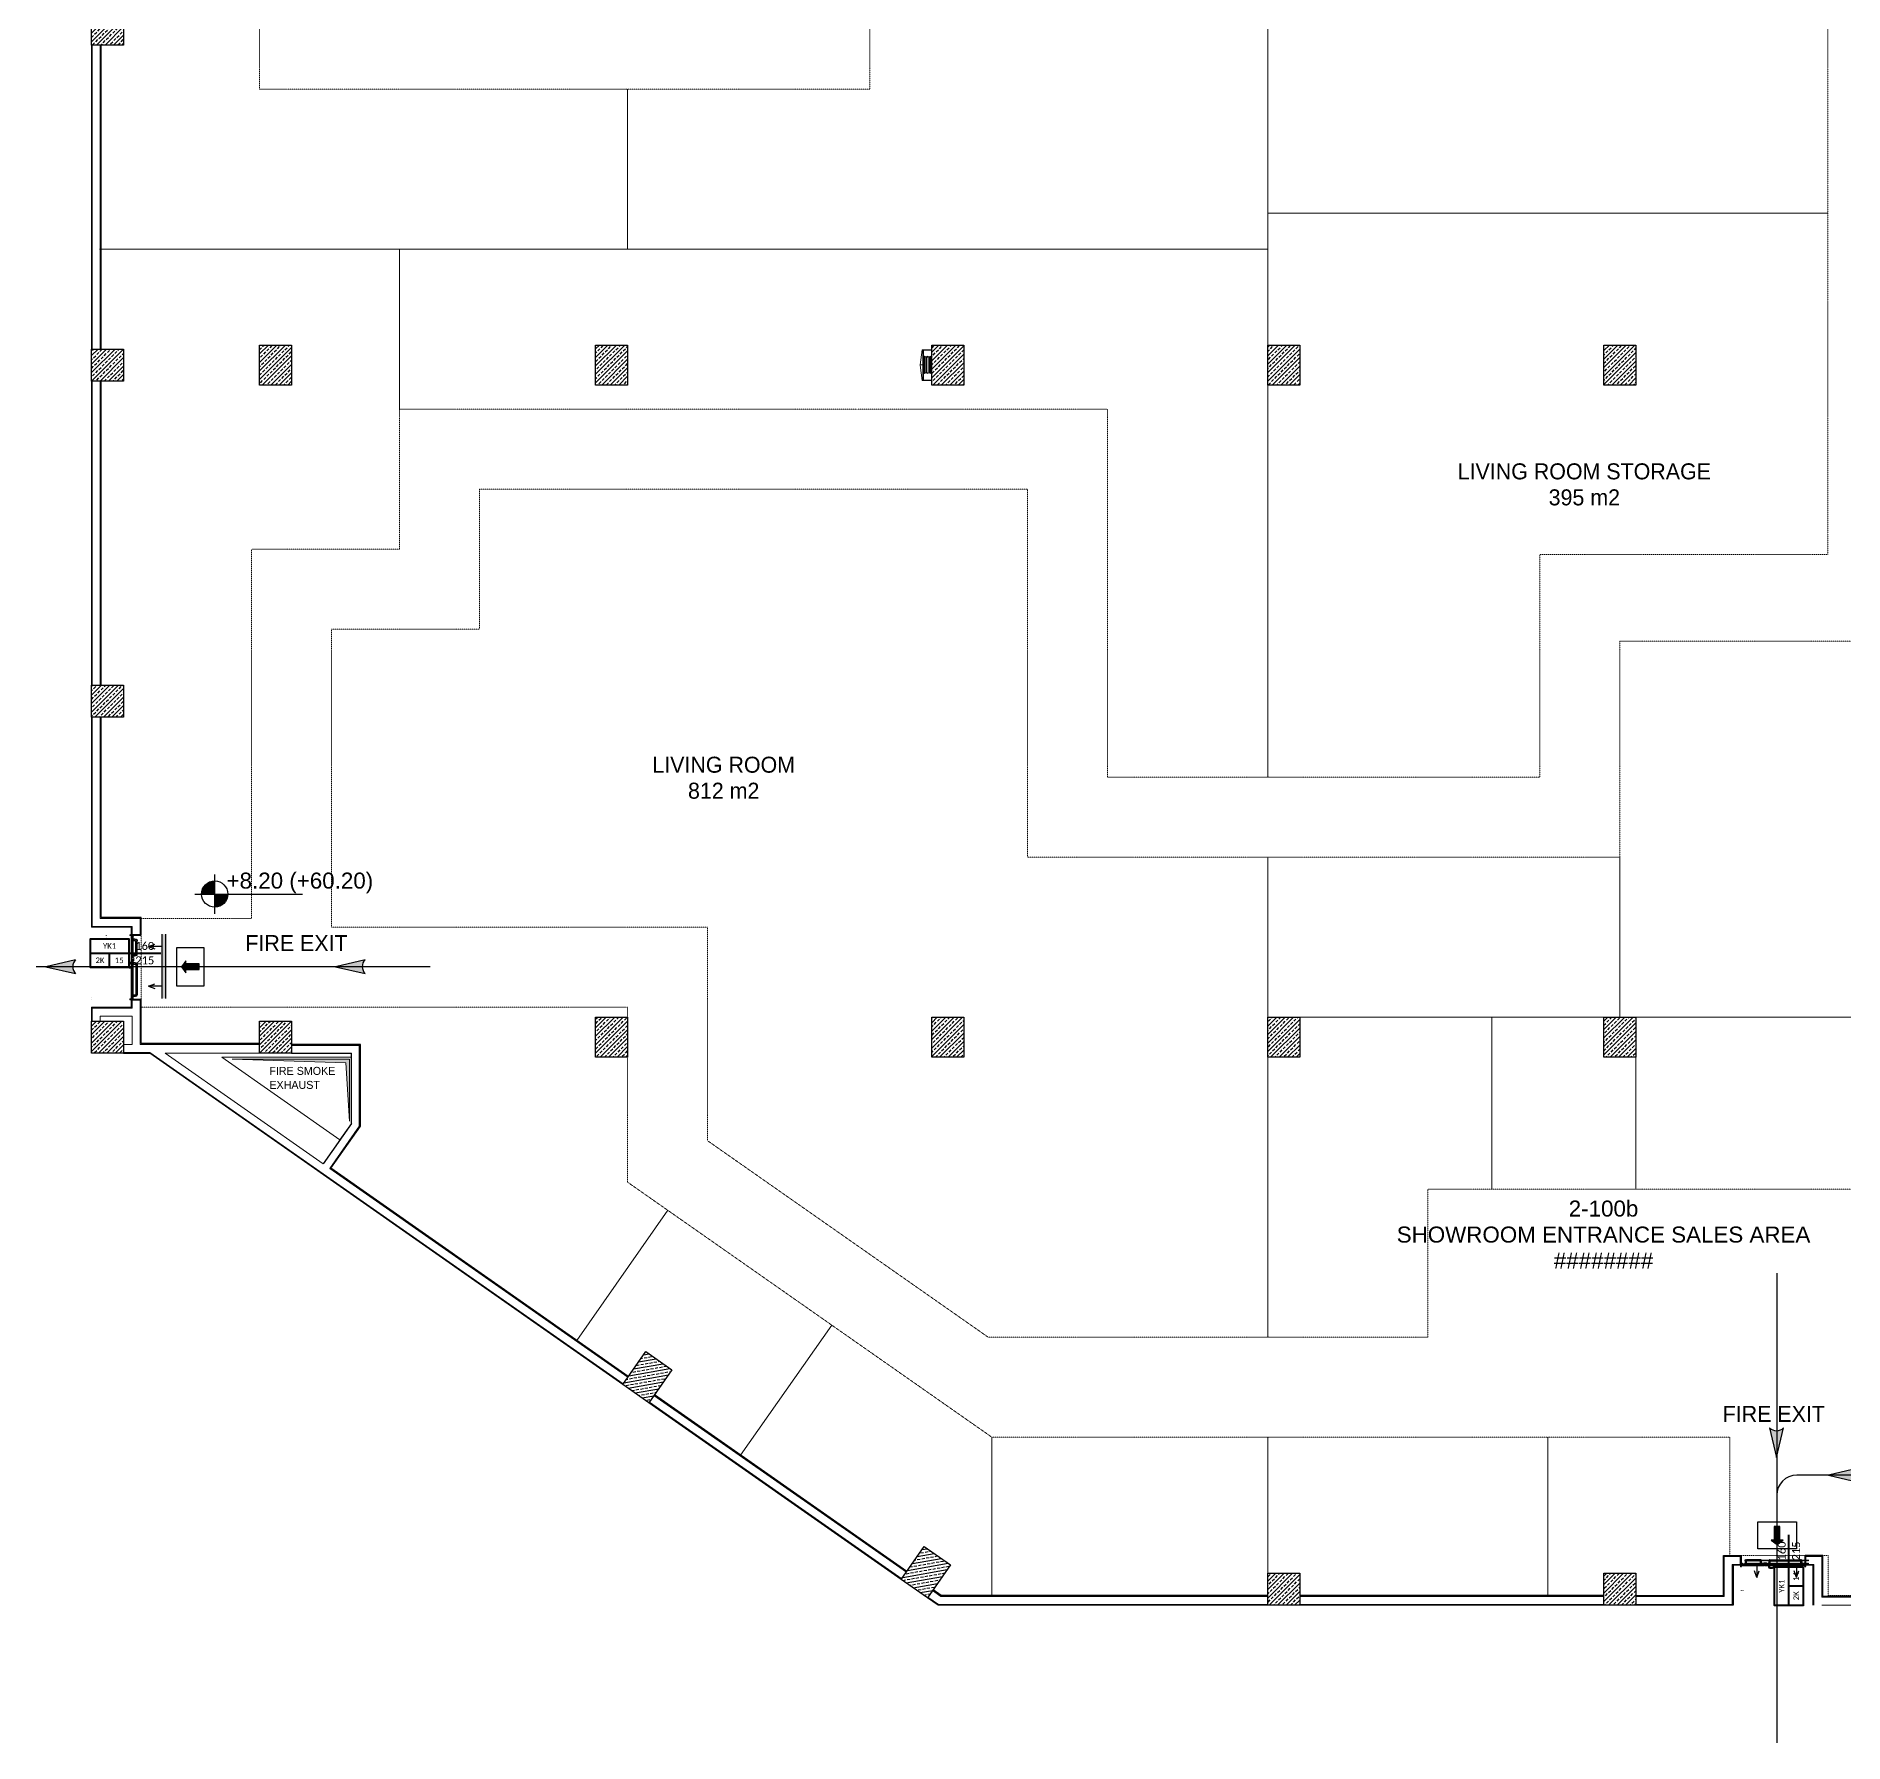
# Model space of a CAD drawing. Header units: centimetres. Extents: x -678439 to 55805, y -426864 to 17948.
# Drawn here: x 41231 to 45750, y 9610 to 13876 of the extents above; entities that cross this region are included whole.
import ezdxf
from ezdxf.enums import TextEntityAlignment as Align

# ---------------------------------------------------------------- set-up
doc = ezdxf.new("R2010")
doc.units = ezdxf.units.CM
doc.header["$LTSCALE"] = 0.01
doc.header["$MEASUREMENT"] = 0
for name, pattern in [('DASHED2', [9.525, 6.35, -3.175]), ('DOT', [6.35, 0, -6.35]), ('HIDDEN', [9.525, 6.35, -3.175])]:
    doc.linetypes.add(name, pattern=pattern)
doc.layers.get('0').update_dxf_attribs({"lineweight": 0})
doc.layers.add('2', color=8, linetype='Continuous', lineweight=0, plot=False)
for name, color, linetype in [('6', 242, 'Continuous'), ('AG-DOOR', 2, 'Continuous'), ('AG-DOOR-OPENING', 9, 'HIDDEN'), ('AG-HATCH', 9, 'Continuous'), ('AG-PLASTER', 73, 'Continuous'), ('AR-REV06', 252, 'Continuous'), ('V-0_Hatch_Concrete', 252, 'Continuous'), ('V-2_Column', 160, 'Continuous'), ('V_KOT', 2, 'Continuous')]:
    doc.layers.add(name, color=color, linetype=linetype)
for name, color, linetype, lineweight in [('Ag-040', 2, 'Continuous', 20), ('AG-DOOR-NOTATION-FIRE', 1, 'Continuous', 40), ('AG-Door_Aluminum', 60, 'Continuous', 13), ('AG-FIRE-HOSE', 1, 'Continuous', 0), ('AG-Insulation_Heat_Rockwool', 95, 'BATTING', 13), ('AG-Wall', 4, 'Continuous', 20), ('AI-040 @ 250', 2, 'Continuous', 20), ('shaft', 3, 'Continuous', 20), ('SP2-Flooring', 4, 'DASHED2', 9), ('sıva', 160, 'Continuous', 9)]:
    doc.layers.add(name, color=color, linetype=linetype, lineweight=lineweight)
doc.styles.add('$0$IIS IKEA SANS', font='')
doc.styles.add('ALANLAR_B8$0$ALANLAR_B8$0$VIVA_100', font='arial.ttf', dxfattribs={"height": 25})
doc.styles.add('Arial', font='arial.ttf')
doc.styles.add('CALIBRI LIGHT', font='calibril.ttf')
doc.styles.add('IIS IKEA SANS', font='')
doc.styles.get('$0$IIS IKEA SANS').set_extended_font_data('IKEA Sans')
doc.styles.get('IIS IKEA SANS').set_extended_font_data('IKEA Sans')
doc.linetypes.add('BATTING', pattern='A,0.0001,-0.1,[134,ltypeshp.shx,S=0.1,R=0,X=-0.1,Y=0],-0.2,[134,ltypeshp.shx,S=0.1,R=180,X=0.1,Y=0],-0.1', length=0.4001)
pattern_1 = [(45, (-19036.79, -4512.143), (-10.606602, 10.606602), []), (45, (-19026.183, -4512.143), (-10.606602, 10.606602), [7.5, -3.75])]

# ---------------------------------------------------------------- blocks, each defined once
blk = doc.blocks.new('150714_ARSA$0$Kolon 80x80')
at = {"layer": 'V-0_Hatch_Concrete'}
h = blk.add_hatch(dxfattribs=at)
h.set_pattern_fill('ANSI33', color=256, scale=0.6)
h.set_pattern_definition([(45, (-173.56495, -48.76922), (-0.10606602, 0.10606602), []), (45, (-173.45888, -48.76922), (-0.10606602, 0.10606602), [0.075, -0.0375])])
h.paths.add_polyline_path([(0, 0.8), (0.8, 0.8), (0.8, 0), (0, 0)])
at = {"layer": 'V-2_Column'}
blk.add_lwpolyline([(0, 0.8), (0.8, 0.8), (0.8, 0), (0, 0), (0, 0.8)], dxfattribs=at)
blk = doc.blocks.new('YD')
at = {"layer": 'AG-FIRE-HOSE'}
for p, q in [((-16.5, 21.4), (-16.5, 56.4)), ((-13, 56.9), (-13, 20.9)), ((-9, 20.9), (-9, 56.9)), ((-5.1, 56.9), (-5.1, 20.9)), ((-22, 38.9), (-20.4, 38.9))]:
    blk.add_line(p, q, dxfattribs=at)
for points in [[(-22, 77), (-23.6, 77), (-28.8, 39.4, 0.037389), (-22, 38.9, -23668932620.97506)], [(-22, 0), (-23.6, 0), (-28.8, 38.4, -0.037389), (-22, 38.9, 23668932620.97506)]]:
    blk.add_lwpolyline(points, format="xyb", dxfattribs=at)
for points in [[(-22, 0), (0, 0), (0, 77), (-22, 77), (-22, 0)], [(-18.1, 60.5), (-16.5, 56.4), (-14.9, 60.5), (-13, 56.9), (-11, 60.5), (-9, 56.9), (-7.1, 60.5), (-5.1, 56.9), (-3.1, 60.5)], [(-18.1, 17.3), (-16.5, 21.4), (-14.9, 17.3), (-13, 20.9), (-11, 17.3), (-9, 20.9), (-7.1, 17.3), (-5.1, 20.9), (-3.1, 17.3)]]:
    blk.add_lwpolyline(points, dxfattribs=at)
for points in [[(-20.4, 0.8), (-0.8, 0.8), (-0.8, 76.2), (-20.4, 76.2)], [(-18.5, 17.3), (-18.1, 17.3), (-18.1, 60.5), (-18.5, 60.5)], [(-3.1, 60.5), (-2.8, 60.5), (-2.8, 17.3), (-3.1, 17.3)]]:
    blk.add_lwpolyline(points, close=True, dxfattribs=at)
blk = doc.blocks.new('150714_ARSA$0$KOLON 80X120')
at = {"layer": 'V-0_Hatch_Concrete'}
h = blk.add_hatch(dxfattribs=at)
h.set_pattern_fill('ANSI33', color=256, scale=60)
h.set_pattern_definition(pattern_1)
h.paths.add_polyline_path([(0, 100), (80, 100), (80, 0), (0, 0)])
at = {"layer": 'V-2_Column'}
blk.add_lwpolyline([(0, 100), (80, 100), (80, 0), (0, 0), (0, 100)], dxfattribs=at)
blk = doc.blocks.new('IIS_RoomInfo_2D')
at = {"style": 'IIS IKEA SANS'}
for tag, p, height in [('IIS_ROOMINFO_1:ROOMNAME', (-5.19, 1.61), 2), ('IIS_ROOMINFO_1:ROOMNO', (-5.19, -1.39), 2), ('IIS_ROOMINFO_1:ROOMM2', (-5.19, -3.64), 1.25)]:
    blk.add_attdef(tag, p, '', height=height, dxfattribs=at)
blk = doc.blocks.new('Slab_9_1', base_point=(-85903, -46600))
at = {"layer": 'SP2-Flooring', "color": 209}
for points in [[(-89403, -33400), (-89403, -35100), (-74150, -35100), (-74150, -31787)], [(-50203, -27700), (-50203, -46735), (-57403, -46735), (-57403, -52300), (-68203, -52300), (-68203, -43100), (-72203, -43100), (-74462, -43100), (-81962, -43100), (-85903, -43100), (-85903, -46600), (-89600, -46600), (-89600, -55831), (-92360, -55831), (-92360, -58051), (-80203, -58051), (-80203, -62423), (-71096, -68800), (-57187, -68800), (-52650, -68800), (-52650, -71760), (-50190, -71760), (-50190, -72760), (-47400, -72760)], [(-48900, -62600), (-60203, -62600), (-60203, -66300), (-71188, -66300), (-78203, -61388), (-78203, -56051), (-87600, -56051), (-87600, -48600), (-83903, -48600), (-83903, -45100), (-73003, -45100), (-70203, -45100), (-70203, -54300), (-55403, -54300), (-55403, -48899), (-48181, -48899)]]:
    blk.add_lwpolyline(points, dxfattribs=at)
blk = doc.blocks.new('A$C0EC4316B')
at = {"layer": '2'}
for p, q in [((-58800, -41000), (-58800, -27200)), ((-74800, -34600), (-74800, -38600)), ((-58800, -37700), (-44803, -37700)), ((-58800, -38600), (-88000, -38600)), ((-80503, -42600), (-80503, -38600)), ((-58800, -51800), (-58800, -42000)), ((-58800, -57800), (-58800, -53800)), ((-50003, -53800), (-50003, -57800)), ((-58000, -57800), (-50400, -57800)), ((-53200, -57800), (-53200, -62100)), ((-49600, -57800), (-43500, -57800)), ((-58800, -65800), (-58800, -58800)), ((-49600, -58800), (-49600, -62100)), ((-73795, -62628), (-76072, -65880)), ((-69699, -65497), (-71976, -68748)), ((-65696, -72260), (-65696, -68300)), ((-58800, -71700), (-58800, -68300)), ((-51800, -72260), (-51800, -68300))]:
    blk.add_line(p, q, dxfattribs=at)
blk = doc.blocks.new('*U260')
for p, q in [((0, -493), (0, 493)), ((-493, 0), (2191, 0))]:
    blk.add_line(p, q)
at = {"const_width": 328}
for points in [[(0, 164, 0.414214), (-164, 0, 0.414214)], [(0, -164, 0.414214), (164, 0, 0.414214)]]:
    blk.add_lwpolyline(points, format="xyb", dxfattribs=at)
blk.add_circle((0, 0), 328)
at = {"style": 'ALANLAR_B8$0$ALANLAR_B8$0$VIVA_100'}
for tag, p in [('%%P0.00', (1897, 137)), ('-0.07', (1834, -502))]:
    blk.add_attdef(tag, text='', height=400, dxfattribs=at).set_placement(p, align=Align.RIGHT)
blk = doc.blocks.new('conta')
at = {"layer": 'sıva', "ltscale": 10}
for p, q in [((-2649.9, 5345.5), (-2649.8, 5345.6)), ((-2649.9, 5344.5), (-2649.8, 5344.3)), ((-2649.8, 5344.3), (-2649.7, 5344.3)), ((-2649.7, 5345.4), (-2649.3, 5345.4)), ((-2649.2, 5345.4), (-2649.1, 5345.5)), ((-2649, 5344), (-2648.8, 5343.8)), ((-2648.9, 5344.1), (-2648.7, 5343.9)), ((-2648.8, 5345.1), (-2648.6, 5345.3)), ((-2648.8, 5344.9), (-2648.6, 5345.2)), ((-2648.7, 5343.8), (-2648.7, 5343.8)), ((-2648.6, 5345.3), (-2648.6, 5345.3))]:
    blk.add_line(p, q, dxfattribs=at)
for centre, radius, start, end in [((-2649.8, 5345.5), 0.05, 140.6345, 188.9372), ((-2653, 5345), 3.19, 350.4674, 8.9372), ((-2649.9, 5344.5), 0.02, 170.4674, 213.7451), ((-2649.7, 5345.6), 0.0696, 22.2428, 159.258), ((-2650.9, 5345), 1.24, 340.3382, 16.7772), ((-2649.7, 5344.6), 0.03, 160.3382, 273.2666), ((-2649.7, 5345.4), 0.03, 90, 196.7772), ((-2649.6, 5341.5), 3.01, 80.4362, 93.2666), ((-2649.3, 5345.5), 0.05, 270, 303.0062), ((-2649.2, 5344.1), 0.231, 353.9571, 81.9004), ((-2649.1, 5345.5), 0.03, 4.7972, 123.0062), ((-2649.1, 5344.5), 0.03, 260.4362, 338.7066), ((-2651.2, 5344.8), 2.33, 7.5897, 18.7951), ((-2649, 5345.6), 0.05, 18.7951, 42.1429), ((-2650.2, 5345), 1.27, 338.7066, 23.0418), ((-2648.9, 5344.1), 0.1, 173.9571, 217.2653), ((-2648.8, 5345.1), 0.05, 187.5897, 322.7347), ((-2658.2, 5345.2), 9.36, 353.6857, 357.8537), ((-2648.8, 5344.2), 0.1, 173.6857, 217.2653), ((-2648.8, 5344.8), 0.05, 142.7347, 180.2669), ((-2648.7, 5343.8), 0.05, 217.2653, 307.2653), ((-2648.7, 5343.8), 0.05, 307.2653, 37.2653), ((-2648.6, 5345.3), 0.05, 52.7347, 142.7347), ((-2648.6, 5345.3), 0.05, 322.7347, 52.7347)]:
    blk.add_arc(centre, radius, start, end, dxfattribs=at)
for points, knots in [([(-2649, 5345.6), (-2649, 5345.6), (-2649.1, 5345.7), (-2649.2, 5345.4), (-2649.3, 5345.7), (-2649.4, 5345.5), (-2649.5, 5345.7), (-2649.6, 5345.5), (-2649.7, 5345.6), (-2649.7, 5345.6)], [0.0086373, 0.0086373, 0.0086373, 0.0086373, 0.1097304, 0.3133405, 0.4430081, 0.5658764, 0.7165186, 0.8527974, 0.9648495, 0.9648495, 0.9648495, 0.9648495]), ([(-2649.7, 5344.3), (-2649.7, 5344.3), (-2649.7, 5344.5), (-2649.6, 5344.3), (-2649.3, 5344.4), (-2649.2, 5344.4), (-2649.2, 5344.4)], [0, 0, 0, 0, 0.1008757, 0.3841126, 0.5436166, 0.6906785, 0.6906785, 0.6906785, 0.6906785])]:
    blk.add_open_spline(points, degree=3, knots=knots, dxfattribs=at)
blk = doc.blocks.new('YANGIN KAC KAPI')
at = {"layer": 'AG-HATCH', "lineweight": 5, "ltscale": 2}
h = blk.add_hatch(color=256, dxfattribs=at)
h.dxf.hatch_style = 1
h.paths.add_polyline_path([(-1.593, -0.023), (-1.595, -0.023), (-1.595, -0.009), (-1.593, -0.009)])
h = blk.add_hatch(color=256, dxfattribs=at)
h.dxf.hatch_style = 1
h.paths.add_polyline_path([(-0.027, -0.023), (-0.025, -0.023), (-0.025, -0.009), (-0.027, -0.009)])
at = {"layer": 'AG-DOOR', "color": 4, "lineweight": -2, "ltscale": 10}
for p, q in [((-0.828, 0.047), (-0.828, 0.027)), ((-0.828, 0.027), (-0.808, 0.027)), ((-0.808, 0.027), (-0.808, 0.047)), ((-0.728, 0.077), (-0.798, 0.077)), ((-0.728, 0.057), (-0.798, 0.057)), ((-0.733, 0.019), (-0.733, 0.011)), ((-0.686, 0.021), (-0.731, 0.021)), ((-0.718, 0.021), (-0.718, 0.047)), ((-0.698, 0.021), (-0.698, 0.047)), ((-0.683, 0.011), (-0.683, 0.019))]:
    blk.add_line(p, q, dxfattribs=at)
at = {"layer": 'AG-DOOR', "color": 9, "linetype": 'HIDDEN', "ltscale": 100}
for p, q in [((-1.537, -0.046), (-1.537, -0.039)), ((-1.537, -0.046), (-1.537, -0.039)), ((-1.537, -0.046), (-1.537, -0.039)), ((-1.535, -0.049), (-1.505, -0.049)), ((-1.518, -0.139), (-1.497, -0.139)), ((-1.502, -0.039), (-1.502, -0.046)), ((-1.502, -0.046), (-1.502, -0.101)), ((-1.497, -0.104), (-1.5, -0.104)), ((-1.497, -0.104), (-1.497, -0.139)), ((-0.738, -0.111), (-1.497, -0.111)), ((-0.738, -0.139), (-1.497, -0.139)), ((-0.738, -0.104), (-0.738, -0.139)), ((-0.738, -0.104), (-0.735, -0.104)), ((-0.717, -0.139), (-0.738, -0.139)), ((-0.733, -0.046), (-0.733, -0.039)), ((-0.733, -0.046), (-0.733, -0.039)), ((-0.733, -0.046), (-0.733, -0.039)), ((-0.733, -0.046), (-0.733, -0.101)), ((-0.7, -0.049), (-0.731, -0.049)), ((-0.698, -0.039), (-0.698, -0.046)), ((-0.527, -0.039), (-0.527, -0.046)), ((-0.525, -0.049), (-0.495, -0.049)), ((-0.508, -0.139), (-0.487, -0.139)), ((-0.492, -0.046), (-0.492, -0.039)), ((-0.492, -0.046), (-0.492, -0.039)), ((-0.492, -0.046), (-0.492, -0.039)), ((-0.492, -0.046), (-0.492, -0.101)), ((-0.487, -0.104), (-0.49, -0.104)), ((-0.487, -0.104), (-0.487, -0.139)), ((-0.487, -0.111), (-0.148, -0.111)), ((-0.487, -0.139), (-0.148, -0.139)), ((-0.148, -0.104), (-0.148, -0.139)), ((-0.148, -0.104), (-0.145, -0.104)), ((-0.127, -0.139), (-0.148, -0.139)), ((-0.143, -0.039), (-0.143, -0.046)), ((-0.143, -0.046), (-0.143, -0.101)), ((-0.11, -0.049), (-0.14, -0.049)), ((-0.108, -0.046), (-0.108, -0.039)), ((-0.108, -0.046), (-0.108, -0.039)), ((-0.108, -0.046), (-0.108, -0.039))]:
    blk.add_line(p, q, dxfattribs=at)
at = {"layer": 'AG-DOOR', "color": 9, "ltscale": 10}
for p, q in [((-0.627, -0.001), (-0.63, -0.001)), ((-0.63, -0.02), (-0.627, -0.02)), ((-0.627, -0.016), (-0.627, -0.001)), ((-0.627, -0.004), (-0.617, -0.004)), ((-0.627, -0.006), (-0.617, -0.006)), ((-0.617, -0.01), (-0.627, -0.016)), ((-0.627, -0.02), (-0.627, -0.016))]:
    blk.add_line(p, q, dxfattribs=at)
at = {"layer": 'AG-DOOR', "color": 4, "lineweight": -2, "ltscale": 10}
for centre, radius, start, end in [((-0.798, 0.047), 0.03, 90, 180), ((-0.798, 0.047), 0.01, 90, 180), ((-0.731, 0.019), 0.0025, 90, 180), ((-0.728, 0.047), 0.03, 0, 90), ((-0.728, 0.047), 0.01, 0, 90), ((-0.686, 0.019), 0.0025, 0, 90)]:
    blk.add_arc(centre, radius, start, end, dxfattribs=at)
at = {"layer": 'AG-DOOR', "color": 9, "linetype": 'HIDDEN', "ltscale": 100}
for centre, radius, start, end in [((-1.162, -0.023), 0.376, 183.5277, 197.6198), ((-1.535, -0.046), 0.0025, 180, 270), ((-1.518, -0.136), 0.0025, 197.6198, 270), ((-1.505, -0.046), 0.0025, 270, 0), ((-1.5, -0.101), 0.0025, 180, 270), ((-0.735, -0.101), 0.0025, 270, 0), ((-0.731, -0.046), 0.0025, 180, 270), ((-0.731, -0.046), 0.0025, 180, 270), ((-0.731, -0.046), 0.0025, 180, 270), ((-0.717, -0.136), 0.0025, 270, 342.3802), ((-1.074, -0.023), 0.376, 342.3802, 356.4723), ((-0.7, -0.046), 0.0025, 270, 0), ((-0.151, -0.023), 0.376, 183.5277, 197.6198), ((-0.525, -0.046), 0.0025, 180, 270), ((-0.508, -0.136), 0.0025, 197.6198, 270), ((-0.495, -0.046), 0.0025, 270, 0), ((-0.495, -0.046), 0.0025, 270, 0), ((-0.495, -0.046), 0.0025, 270, 0), ((-0.49, -0.101), 0.0025, 180, 270), ((-0.145, -0.101), 0.0025, 270, 0), ((-0.14, -0.046), 0.0025, 180, 270), ((-0.127, -0.136), 0.0025, 270, 342.3802), ((-0.483, -0.023), 0.376, 342.3802, 356.4723), ((-0.11, -0.046), 0.0025, 270, 0)]:
    blk.add_arc(centre, radius, start, end, dxfattribs=at)
at = {"layer": 'AG-DOOR-OPENING', "color": 9, "linetype": 'DOT', "ltscale": 80}
for points in [[(-1.607, 0.011), (-1.607, 1.007, -0.414214), (-1.606, 1.008), (-1.558, 1.008, -0.414214), (-1.557, 1.007), (-1.557, 0.011)], [(-0.013, 0.011), (-0.013, 0.635, 0.414214), (-0.014, 0.636), (-0.062, 0.636, 0.414214), (-0.063, 0.635), (-0.063, 0.011)]]:
    blk.add_lwpolyline(points, format="xyb", dxfattribs=at)
for centre, radius, start, end in [((-1.608, 0.01), 0.998, 0.0403, 89.9595), ((-0.015, 0.039), 0.596, 89.8091, 182.8107)]:
    blk.add_arc(centre, radius, start, end, dxfattribs=at)
at = {"layer": 'AG-Door_Aluminum', "color": 9, "ltscale": 10}
for p, q in [((-1.625, 0.025), (-1.629, 0.024)), ((-1.621, 0.014), (-1.62, 0.011)), ((-1.62, 0.011), (-1.618, 0.011)), ((-1.618, 0.011), (-1.619, 0.016)), ((-1.618, 0.01), (-1.618, 0.017)), ((-1.615, 0.01), (-1.615, 0.016)), ((-1.605, 0.019), (-1.61, 0.015)), ((-1.592, 0.008), (-1.607, 0.008)), ((-1.592, 0.005), (-1.593, 0.005)), ((-1.59, -0.009), (-1.59, 0.003)), ((-0.03, -0.009), (-0.03, 0.003)), ((-0.028, 0.008), (-0.013, 0.008)), ((-0.028, 0.005), (-0.027, 0.005)), ((-0.015, 0.019), (-0.01, 0.015)), ((-0.005, 0.01), (-0.005, 0.016)), ((-0.002, 0.01), (-0.002, 0.017)), ((-0.002, 0.011), (-0.001, 0.016)), ((0, 0.011), (-0.002, 0.011)), ((0.001, 0.014), (0, 0.011)), ((0.005, 0.025), (0.009, 0.024)), ((-1.59, -0.017), (-1.59, -0.009)), ((-1.587, -0.017), (-1.59, -0.017)), ((-0.033, -0.017), (-0.03, -0.017)), ((-0.03, -0.017), (-0.03, -0.009))]:
    blk.add_line(p, q, dxfattribs=at)
at = {"layer": 'AG-Door_Aluminum', "ltscale": 0.3}
for p, q in [((-1.607, 0.009), (-1.607, 0.01)), ((-1.606, 0.011), (-0.611, 0.011)), ((-1.606, 0.01), (-0.611, 0.01)), ((-1.606, 0.01), (-1.606, 0.009)), ((-1.606, 0.009), (-1.587, 0.009)), ((-1.606, 0.008), (-1.589, 0.008)), ((-1.605, 0.009), (-1.605, 0.01)), ((-1.589, 0.009), (-1.589, 0.008)), ((-1.587, -0.009), (-1.587, 0.009)), ((-1.586, -0.009), (-1.586, 0.009)), ((-0.631, -0.009), (-0.631, 0.009)), ((-0.63, -0.009), (-0.63, 0.009)), ((-0.611, 0.009), (-0.63, 0.009)), ((-0.628, 0.009), (-0.628, 0.008)), ((-0.611, 0.008), (-0.628, 0.008)), ((-0.619, 0.006), (-0.619, -0.001)), ((-0.618, 0.007), (-0.598, 0.007)), ((-0.617, 0.006), (-0.598, 0.006)), ((-0.612, 0.009), (-0.612, 0.01)), ((-0.611, 0.01), (-0.611, 0.009)), ((-0.61, 0.009), (-0.61, 0.01)), ((-0.598, 0.007), (-0.595, 0.011)), ((-0.598, 0.006), (-0.594, 0.01)), ((-0.014, 0.011), (-0.595, 0.011)), ((-0.014, 0.01), (-0.594, 0.01)), ((-0.034, -0.009), (-0.034, 0.009)), ((-0.033, -0.009), (-0.033, 0.009)), ((-0.014, 0.009), (-0.033, 0.009)), ((-0.031, 0.009), (-0.031, 0.008)), ((-0.014, 0.008), (-0.031, 0.008)), ((-0.015, 0.009), (-0.015, 0.01)), ((-0.014, 0.01), (-0.014, 0.009)), ((-0.013, 0.009), (-0.013, 0.01)), ((-1.587, -0.038), (-1.587, -0.009)), ((-1.586, -0.038), (-1.586, -0.009)), ((-0.631, -0.038), (-1.586, -0.038)), ((-1.586, -0.039), (-0.631, -0.039)), ((-0.647, -0.058), (-0.647, -0.042)), ((-0.646, -0.041), (-0.634, -0.041)), ((-0.646, -0.057), (-0.646, -0.043)), ((-0.578, -0.059), (-0.646, -0.059)), ((-0.645, -0.042), (-0.634, -0.042)), ((-0.579, -0.058), (-0.645, -0.058)), ((-0.634, -0.043), (-0.635, -0.049)), ((-0.634, -0.05), (-0.619, -0.05)), ((-0.631, -0.038), (-0.631, -0.009)), ((-0.63, -0.038), (-0.63, -0.009)), ((-0.618, -0.049), (-0.618, -0.042)), ((-0.578, -0.039), (-0.578, -0.057)), ((-0.577, -0.038), (-0.034, -0.038)), ((-0.577, -0.039), (-0.577, -0.058)), ((-0.034, -0.039), (-0.577, -0.039)), ((-0.034, -0.038), (-0.034, -0.009)), ((-0.033, -0.038), (-0.033, -0.009))]:
    blk.add_line(p, q, dxfattribs=at)
at = {"layer": 'AG-Door_Aluminum', "color": 4, "ltscale": 0.3}
for p, q in [((-1.595, 0.004), (-1.595, -0.006)), ((-0.025, 0.004), (-0.025, -0.006)), ((-1.595, -0.038), (-1.607, -0.038)), ((-1.597, -0.009), (-1.597, -0.008)), ((-1.597, -0.023), (-1.597, -0.009)), ((-1.595, -0.025), (-1.595, -0.038)), ((-0.025, -0.025), (-0.025, -0.038)), ((-0.025, -0.038), (-0.013, -0.038)), ((-0.023, -0.009), (-0.023, -0.008)), ((-0.023, -0.023), (-0.023, -0.009))]:
    blk.add_line(p, q, dxfattribs=at)
for points in [[(-1.624, 0.007), (-1.624, 0), (-1.626, 0), (-1.626, 0.007, -0.414214), (-1.623, 0.01), (-1.612, 0.01, -0.414214), (-1.61, 0.008, 0.414214), (-1.609, 0.007), (-1.596, 0.007)], [(-1.596, 0.005), (-1.609, 0.005, -0.414214), (-1.612, 0.008, 0.414214), (-1.612, 0.008), (-1.623, 0.008, 0.414214), (-1.624, 0.007)], [(-1.593, 0.004), (-1.593, -0.006, -0.414214), (-1.595, -0.008, 0.414214), (-1.595, -0.009), (-1.595, -0.023, 0.414214), (-1.595, -0.023, -0.414214), (-1.593, -0.025), (-1.593, -0.038, -0.414214), (-1.595, -0.04), (-1.607, -0.04, 1), (-1.607, -0.043), (-1.572, -0.043)], [(-0.027, 0.004), (-0.027, -0.006, 0.414214), (-0.025, -0.008, -0.414214), (-0.025, -0.009), (-0.025, -0.023, -0.414214), (-0.025, -0.023, 0.414214), (-0.027, -0.025), (-0.027, -0.038, 0.414214), (-0.025, -0.04), (-0.013, -0.04, -1), (-0.013, -0.043), (-0.048, -0.043)], [(0.004, 0.007), (0.004, 0), (0.006, 0), (0.006, 0.007, 0.414214), (0.003, 0.01), (-0.008, 0.01, 0.414214), (-0.01, 0.008, -0.414214), (-0.011, 0.007), (-0.024, 0.007)], [(-0.024, 0.005), (-0.011, 0.005, 0.414214), (-0.008, 0.008, -0.414214), (-0.008, 0.008), (0.003, 0.008, -0.414214), (0.004, 0.007)], [(-1.581, -0.043), (-1.581, -0.041), (-1.572, -0.041, -1), (-1.572, -0.045), (-1.607, -0.045)], [(-0.039, -0.043), (-0.039, -0.041), (-0.048, -0.041, 1), (-0.048, -0.045), (-0.013, -0.045)]]:
    blk.add_lwpolyline(points, format="xyb", dxfattribs=at)
at = {"layer": 'AG-Door_Aluminum', "ltscale": 0.3}
for points in [[(-0.618, 0.005), (-0.618, 0, 0.414214), (-0.617, -0.001), (-0.617, -0.001, -0.414214), (-0.616, -0.002), (-0.616, -0.04, -0.414214), (-0.617, -0.041), (-0.617, -0.041)], [(-0.618, -0.002), (-0.617, -0.002, -0.414214), (-0.617, -0.002), (-0.617, -0.04, -0.414214), (-0.617, -0.04), (-0.618, -0.04, 0.414214), (-0.619, -0.041), (-0.619, -0.049, -0.414214), (-0.619, -0.049), (-0.633, -0.049, -0.469603), (-0.634, -0.048), (-0.633, -0.042)]]:
    blk.add_lwpolyline(points, format="xyb", dxfattribs=at)
at = {"layer": 'AG-Door_Aluminum', "color": 9, "ltscale": 10}
for centre in [(-1.613, 0.029), (-0.007, 0.029)]:
    blk.add_circle(centre, 0.0126, dxfattribs=at)
for centre, radius, start, end in [((-1.613, 0.029), 0.0163, 196.3458, 241.2012), ((-1.622, 0.016), 0.00297, 12.1292, 36.6827), ((-1.607, 0.012), 0.007, 144.8285, 196.6008), ((-1.607, 0.012), 0.004, 133.501, 269.7288), ((-1.592, 0.003), 0.005, 0, 89.9977), ((-1.592, 0.003), 0.002, 0, 90), ((-0.028, 0.003), 0.005, 90.0023, 180), ((-0.028, 0.003), 0.002, 90, 180), ((-0.013, 0.012), 0.004, 270.2712, 46.499), ((-0.013, 0.012), 0.007, 343.3992, 35.1715), ((0.002, 0.016), 0.00297, 143.3173, 167.8708), ((-0.007, 0.029), 0.0163, 298.7988, 343.6542)]:
    blk.add_arc(centre, radius, start, end, dxfattribs=at)
at = {"layer": 'AG-Door_Aluminum', "ltscale": 0.3}
for centre, radius, start, end in [((-1.606, 0.01), 0.001, 90, 180), ((-1.606, 0.009), 0.001, 180, 270), ((-1.587, 0.009), 0.001, 0, 90), ((-0.63, 0.009), 0.001, 90, 180), ((-0.618, 0.006), 0.001, 90, 180), ((-0.617, 0.005), 0.0005, 90, 180), ((-0.611, 0.01), 0.001, 0, 90), ((-0.611, 0.009), 0.001, 270, 0), ((-0.033, 0.009), 0.001, 90, 180), ((-0.014, 0.01), 0.001, 0, 90), ((-0.014, 0.009), 0.001, 270, 0), ((-1.586, -0.038), 0.001, 180, 270), ((-0.646, -0.042), 0.001, 90, 180), ((-0.646, -0.058), 0.001, 180, 270), ((-0.645, -0.043), 0.0005, 90, 180), ((-0.645, -0.057), 0.0005, 180, 270), ((-0.634, -0.049), 0.001, 168.932, 270), ((-0.634, -0.042), 0.001, 349.3803, 90), ((-0.634, -0.043), 0.0005, 348.932, 90), ((-0.631, -0.038), 0.001, 270, 0), ((-0.618, -0.001), 0.001, 180, 270), ((-0.619, -0.049), 0.001, 270, 0), ((-0.617, -0.042), 0.0005, 90, 180), ((-0.579, -0.057), 0.0005, 270, 0), ((-0.577, -0.039), 0.001, 90.0003, 180), ((-0.578, -0.058), 0.001, 270, 0), ((-0.577, -0.039), 0.0005, 90, 180), ((-0.034, -0.038), 0.001, 270, 0)]:
    blk.add_arc(centre, radius, start, end, dxfattribs=at)
at = {"layer": 'AG-Door_Aluminum', "color": 4, "ltscale": 0.3}
for centre, radius, start, end in [((-1.596, 0.004), 0.0026, 0, 90), ((-1.596, 0.004), 0.0008, 0, 90), ((-0.024, 0.004), 0.0026, 90, 180), ((-0.024, 0.004), 0.0008, 90, 180), ((-1.607, -0.042), 0.0033, 90, 270), ((-1.595, -0.008), 0.002, 90, 180), ((-1.595, -0.023), 0.002, 180, 270), ((-1.595, -0.006), 0.0005, 270, 0), ((-1.595, -0.025), 0.0005, 0, 90), ((-1.595, -0.038), 0.0005, 270, 0), ((-0.025, -0.008), 0.002, 0, 90), ((-0.025, -0.006), 0.0005, 180, 270), ((-0.025, -0.023), 0.002, 270, 0), ((-0.025, -0.025), 0.0005, 90, 180), ((-0.025, -0.038), 0.0005, 180, 270), ((-0.013, -0.042), 0.0033, 270, 90)]:
    blk.add_arc(centre, radius, start, end, dxfattribs=at)
at = {"layer": 'AG-HATCH', "color": 9, "linetype": 'Continuous'}
for p, q in [((-1.606, -0.043), (-1.588, -0.043)), ((-1.602, -0.043), (-1.602, -0.042)), ((-1.601, -0.042), (-1.6, -0.04)), ((-1.6, -0.041), (-1.6, -0.041)), ((-1.6, -0.042), (-1.598, -0.042)), ((-1.598, -0.041), (-1.597, -0.04)), ((-1.597, -0.041), (-1.597, -0.041)), ((-1.597, -0.042), (-1.595, -0.042)), ((-1.593, -0.04), (-1.593, -0.035)), ((-1.592, -0.035), (-1.591, -0.04)), ((-0.019, -0.043), (-0.032, -0.043)), ((-0.028, -0.035), (-0.029, -0.04)), ((-0.027, -0.04), (-0.027, -0.035)), ((-0.023, -0.042), (-0.025, -0.042)), ((-0.022, -0.041), (-0.023, -0.04)), ((-0.023, -0.041), (-0.023, -0.041)), ((-0.02, -0.042), (-0.022, -0.042)), ((-0.019, -0.042), (-0.02, -0.04)), ((-0.02, -0.041), (-0.02, -0.041)), ((-0.018, -0.043), (-0.018, -0.042))]:
    blk.add_line(p, q, dxfattribs=at)
at = {"layer": 'AG-HATCH', "ltscale": 2.5}
for points in [[(-1.62, 0), (-1.61, 0), (-1.61, -0.045), (-1.62, -0.045)], [(-0.01, 0), (0, 0), (0, -0.045), (-0.01, -0.045)]]:
    blk.add_lwpolyline(points, close=True, dxfattribs=at)
at = {"layer": 'AG-HATCH', "lineweight": 5, "ltscale": 2}
for points in [[(-1.595, -0.023), (-1.593, -0.023), (-1.593, -0.009), (-1.595, -0.009), (-1.595, -0.023)], [(-0.025, -0.023), (-0.027, -0.023), (-0.027, -0.009), (-0.025, -0.009), (-0.025, -0.023)]]:
    blk.add_lwpolyline(points, dxfattribs=at)
at = {"layer": 'AG-HATCH', "color": 9, "linetype": 'Continuous'}
for centre, radius, start, end in [((-1.601, -0.042), 0.000526, 144.9923, 180), ((-1.601, -0.043), 0.000526, 180, 270), ((-1.6, -0.041), 0.000316, 324.9586, 145.0152), ((-1.6, -0.041), 0.000211, 145.0123, 270), ((-1.598, -0.041), 0.00105, 270.0106, 324.9923), ((-1.597, -0.041), 0.000316, 331.169, 157.4401), ((-1.597, -0.041), 0.000211, 151.2102, 270), ((-1.595, -0.04), 0.00211, 270, 0), ((-1.592, -0.035), 0.000526, 15.5884, 180), ((-1.589, -0.04), 0.00147, 195.5887, 270), ((-1.589, -0.017), 0.0245, 268.7806, 294.546), ((-1.592, -0.011), 0.0327, 278.2922, 296.0474), ((-1.578, -0.04), 0.000526, 285.3148, 104.5082), ((-0.031, -0.017), 0.0245, 245.454, 271.2194), ((-0.042, -0.04), 0.000526, 75.4918, 254.6852), ((-0.028, -0.011), 0.0327, 243.9526, 261.7078), ((-0.031, -0.04), 0.00147, 270, 344.4113), ((-0.028, -0.035), 0.000526, 0, 164.4116), ((-0.025, -0.04), 0.00211, 180, 270), ((-0.023, -0.041), 0.000316, 22.5599, 208.831), ((-0.023, -0.041), 0.000211, 270, 28.7898), ((-0.022, -0.041), 0.00105, 215.0077, 269.9894), ((-0.02, -0.041), 0.000316, 34.9848, 215.0414), ((-0.02, -0.041), 0.000211, 270, 34.9877), ((-0.019, -0.042), 0.000526, 0, 35.0077), ((-0.019, -0.043), 0.000526, 270, 0)]:
    blk.add_arc(centre, radius, start, end, dxfattribs=at)
at = {"layer": 'AG-Insulation_Heat_Rockwool', "ltscale": 48}
for p, q in [((-0.631, -0.014), (-1.586, -0.014)), ((-0.616, -0.014), (-0.034, -0.014))]:
    blk.add_line(p, q, dxfattribs=at)
at = {"layer": 'AG-DOOR', "xscale": -0.01, "yscale": 0.01, "zscale": 0.01, "rotation": 270}
blk.add_blockref('conta', (-54.078, 26.45), dxfattribs=at)
blk = doc.blocks.new('*U273')
for points in [[(2200, 0), (0, 0)], [(1600, -450), (1600, 0)]]:
    blk.add_lwpolyline(points)
blk.add_lwpolyline([(1000, -450), (2200, -450), (2200, 450), (1000, 450)], close=True)
at = {"style": 'CALIBRI LIGHT'}
for tag, height, p in [('GENİŞLİK', 250, (500, 225)), ('KAPIKODU', 175, (1600, 225)), ('YÜKSEKLİK', 250, (500, -225)), ('KATTAKI.SAYISI', 175, (1300, -225)), ('BULUNDUGU.KAT', 175, (1900, -225))]:
    blk.add_attdef(tag, text='', height=height, dxfattribs=at).set_placement(p, align=Align.MIDDLE_CENTER)
blk = doc.blocks.new('$0$150714_ARSA$0$Kolon 80x80')
at = {"layer": 'V-0_Hatch_Concrete'}
h = blk.add_hatch(dxfattribs=at)
h.set_pattern_fill('ANSI33', color=256, scale=0.6)
h.set_pattern_definition([(45, (-173.56495, -48.76922), (-0.10606602, 0.10606602), []), (45, (-173.45888, -48.76922), (-0.10606602, 0.10606602), [0.075, -0.0375])])
h.paths.add_polyline_path([(0, 0.8), (0.8, 0.8), (0.8, 0), (0, 0)])
blk.add_lwpolyline([(0, 0.8), (0.8, 0.8), (0.8, 0), (0, 0), (0, 0.8)])
blk = doc.blocks.new('$0$150714_ARSA$0$KOLON 80X120')
at = {"layer": 'V-0_Hatch_Concrete'}
h = blk.add_hatch(dxfattribs=at)
h.set_pattern_fill('ANSI33', color=256, scale=60)
h.set_pattern_definition(pattern_1)
h.paths.add_polyline_path([(0, 100), (80, 100), (80, 0), (0, 0)])
blk.add_lwpolyline([(0, 100), (80, 100), (80, 0), (0, 0), (0, 100)])
blk = doc.blocks.new('*U93')
at = {"style": 'Arial'}
for tag, p in [('NO', (1.68, 0.8)), ('MAHAL', (1.68, -1.8)), ('ALAN', (1.68, -4.4))]:
    blk.add_attdef(tag, text='', height=1.6, dxfattribs=at).set_placement(p, align=Align.MIDDLE_CENTER)
blk = doc.blocks.new('KAPIYON')
at = {"layer": '6'}
blk.add_hatch(color=2, dxfattribs=at).paths.add_polyline_path([(1584376.1, 117133.6), (1584364.2, 117133.6), (1584364.2, 117115.1), (1584364.2, 117105.6), (1584357.6, 117105.6), (1584370.2, 117096.6), (1584382.7, 117105.6), (1584376.1, 117105.6), (1584376.1, 117115.1)])
at = {"layer": '6', "color": 4}
blk.add_lwpolyline([(1584330, 117143.2), (1584410.3, 117143.2), (1584410.3, 117087), (1584330, 117087), (1584330, 117143.2)], dxfattribs=at)
at = {"layer": '6', "color": 2}
blk.add_lwpolyline([(1584376.1, 117133.6), (1584364.2, 117133.6), (1584364.2, 117115.1), (1584364.2, 117105.6), (1584357.6, 117105.6), (1584370.2, 117096.6), (1584382.7, 117105.6), (1584376.1, 117105.6), (1584376.1, 117115.1)], close=True, dxfattribs=at)
blk = doc.blocks.new('A$C07630900')
at = {"layer": '6', "xscale": 0.5, "yscale": 0.5, "zscale": 0.5, "rotation": 270}
blk.add_blockref('KAPIYON', (-58543.5, 792191.8), dxfattribs=at)
blk = doc.blocks.new('A$C2DA34C5B')
at = {"layer": 'AR-REV06', "xscale": 24, "yscale": 24, "zscale": 24}
blk.add_blockref('A$C07630900', (315, -160), dxfattribs=at)
blk = doc.blocks.new('I')
at = {"layer": '6', "linetype": 'Continuous'}
blk.add_hatch(color=4, dxfattribs=at).paths.add_polyline_path([(208591, 128493), (208591, 128667), (205379, 128667), (205379, 128493)])
at = {"layer": '6', "color": 4}
for p, q in [((208591, 128667), (205379, 128667)), ((205379, 128493), (208591, 128493))]:
    blk.add_line(p, q, dxfattribs=at)
at = {"layer": '6'}
for p, q in [((205991, 128493), (205991, 127812)), ((207979, 128493), (207979, 127812)), ((205991, 127812), (205877, 128131)), ((205991, 127812), (206104, 128131)), ((207979, 127812), (207866, 128131)), ((207979, 127812), (208093, 128131))]:
    blk.add_line(p, q, dxfattribs=at)
blk = doc.blocks.new('A$C797D3CE4')
at = {"layer": '6', "xscale": -0.4999999999999912, "yscale": 0.4999999999999912, "zscale": 0.4999999999999912, "rotation": 180}
blk.add_blockref('I', (-103492, 64334), dxfattribs=at)
at = {"layer": '6', "ltscale": 250, "rotation": 270}
blk.add_blockref('A$C2DA34C5B', (-12, 33), dxfattribs=at)
blk = doc.blocks.new('ok')
at = {"layer": '6'}
h = blk.add_hatch(color=256, dxfattribs=at)
edge = h.paths.add_edge_path()
edge.add_ellipse((1571516, 116941.7), major_axis=(-7.14, 7.19), ratio=1, start_angle=359.4528, end_angle=450.6895)
edge.add_line((1571508.9, 116934.5), (1571477.9, 116941.8))
edge.add_line((1571477.9, 116941.8), (1571508.9, 116948.9))
for p, q in [((1571477.9, 116941.8), (1571508.9, 116948.9)), ((1571508.9, 116934.5), (1571477.9, 116941.8))]:
    blk.add_line(p, q, dxfattribs=at)
at = {"layer": '6', "extrusion": (0, 0, -1)}
blk.add_ellipse((1571516, 116941.7), major_axis=(-7.14, 7.19), ratio=1, start_param=4.700354, end_param=6.292737, dxfattribs=at)
blk = doc.blocks.new('A$C6B6314DF')
at = {"layer": '6'}
for p, q in [((-90.934, -65.541), (-100.783, -65.541)), ((-57.28, -73.202), (-57.28, -84.94)), ((-40.932, -78.249), (-56.78, -78.249))]:
    blk.add_line(p, q, dxfattribs=at)
blk.add_arc((-56.78, -78.749), 0.5, 90, 180, dxfattribs=at)
at = {"layer": '6', "xscale": 0.0009999999999854, "yscale": 0.0009999999999854, "zscale": 0.0009999999999854}
for p, rotation in [((-97.549, -65.529), 90), ((-57.28, -80.375), 180)]:
    blk.add_blockref('A$C797D3CE4', p, dxfattribs=dict(at, rotation=rotation))
at = {"layer": '6', "extrusion": (0, 0, -1), "xscale": 0.0239999999999418, "yscale": 0.0239999999999418, "zscale": -0.0239999999999418}
for p, rotation in [((37816.01, 2741.063), 180), ((37808.774, 2741.063), 180), ((2863.884, -37793.279), 90), ((37771.455, 2728.354), 180)]:
    blk.add_blockref('ok', p, dxfattribs=dict(at, rotation=rotation))

msp = doc.modelspace()

# ---------------------------------------------------------------- hatches: boundary and pattern name
at = {"layer": 'shaft'}
h = msp.add_hatch(color=256, dxfattribs=at)
h.dxf.hatch_style = 1
h.paths.add_polyline_path([(42014.7, 11163.9), (42014.7, 11318.9), (41721.3, 11318.9), (42005.7, 11309.9)])

# ---------------------------------------------------------------- linework, layer by layer
at = {"layer": 'AG-PLASTER'}
for p, q in [((41369.7, 12173.9), (41369.7, 11648.8)), ((41469.7, 11648.8), (41369.7, 11648.8)), ((41469.7, 11628.8), (41469.7, 11648.8)), ((41469.7, 11628.8), (41493.7, 11628.8)), ((41369.7, 11448.8), (41369.7, 11413.9)), ((41369.7, 11448.8), (41469.7, 11448.8)), ((41469.7, 11448.8), (41469.7, 11468.8)), ((41469.7, 11468.8), (41493.7, 11468.8)), ((41493.7, 11357.9), (41493.7, 11468.8)), ((41789.7, 11357.9), (41493.7, 11357.9)), ((41449.7, 11333.9), (41515.2, 11333.9)), ((42697.5, 10506), (41515.2, 11333.9)), ((42711.2, 10525.7), (41968, 11046.1)), ((43393.7, 10018.5), (42763, 10460.1)), ((43407.5, 10038.1), (42776.8, 10479.8)), ((45652.7, 10053.9), (45652.7, 10077.9)), ((45472.7, 10053.9), (45472.7, 9953.9)), ((45492.7, 10053.9), (45472.7, 10053.9)), ((45672.7, 10053.9), (45652.7, 10053.9)), ((45672.7, 9953.9), (45672.7, 10053.9)), ((43493.6, 9977.9), (43473, 9992.2)), ((43486, 9953.9), (43459.3, 9972.6)), ((44309.7, 9953.9), (43486, 9953.9)), ((44309.7, 9977.9), (43493.6, 9977.9)), ((45149.7, 9977.9), (44389.7, 9977.9)), ((45149.7, 9953.9), (44389.7, 9953.9)), ((45472.7, 9953.9), (45229.7, 9953.9))]:
    msp.add_line(p, q, dxfattribs=at)
for points in [[(41369.7, 13853.9), (41369.7, 13093.9)], [(41393.7, 13093.9), (41393.7, 13853.9)], [(41369.7, 13013.9), (41369.7, 12253.9)], [(41393.7, 12253.9), (41393.7, 13013.9)], [(41493.7, 11628.8), (41493.7, 11672.8), (41393.7, 11672.8), (41393.7, 12173.9)], [(41968, 11046.1), (42041.7, 11151.3), (42041.7, 11355.9), (41869.7, 11355.9)], [(45229.7, 9977.9), (45448.7, 9977.9), (45448.7, 10077.9), (45492.7, 10077.9), (45492.7, 10053.9)], [(45989.7, 9975.9), (45696.7, 9975.9), (45696.7, 10077.9), (45652.7, 10077.9)]]:
    msp.add_lwpolyline(points, dxfattribs=at)
at = {"layer": 'AG-Wall'}
for p, q in [((41371.7, 12173.9), (41371.7, 11650.8)), ((41391.7, 11670.8), (41391.7, 12173.9)), ((41491.7, 11670.8), (41391.7, 11670.8)), ((41491.7, 11630.8), (41491.7, 11670.8)), ((41471.7, 11650.8), (41371.7, 11650.8)), ((41471.7, 11650.8), (41471.7, 11630.8)), ((41491.7, 11630.8), (41471.7, 11630.8)), ((41371.7, 11446.8), (41371.7, 11413.9)), ((41371.7, 11446.8), (41471.7, 11446.8)), ((41491.7, 11466.8), (41471.7, 11466.8)), ((41471.7, 11466.8), (41471.7, 11446.8)), ((41491.7, 11466.8), (41491.7, 11355.9)), ((41391.7, 11426.8), (41391.7, 11413.9)), ((41391.7, 11426.8), (41471.7, 11426.8)), ((41471.7, 11426.8), (41471.7, 11355.9)), ((41471.7, 11355.9), (41449.7, 11355.9)), ((41789.7, 11355.9), (41491.7, 11355.9)), ((41449.7, 11335.9), (41515.8, 11335.9)), ((42698.6, 10507.7), (41515.8, 11335.9)), ((41553.5, 11333.9), (41789.7, 11333.9)), ((41948.8, 11057.1), (41553.5, 11333.9)), ((42710.1, 10524), (41965.2, 11045.6)), ((43394.9, 10020.1), (42764.1, 10461.8)), ((43406.4, 10036.5), (42775.6, 10478.1)), ((45450.7, 10075.9), (45450.7, 9975.9)), ((45490.7, 10075.9), (45450.7, 10075.9)), ((45490.7, 10075.9), (45490.7, 10055.9)), ((45654.7, 10075.9), (45654.7, 10055.9)), ((45654.7, 10075.9), (45694.7, 10075.9)), ((45694.7, 9973.9), (45694.7, 10075.9)), ((45470.7, 10055.9), (45470.7, 9955.9)), ((45470.7, 10055.9), (45490.7, 10055.9)), ((45654.7, 10055.9), (45674.7, 10055.9)), ((45674.7, 9953.9), (45674.7, 10055.9)), ((43492.9, 9975.9), (43471.9, 9990.6)), ((43486.6, 9955.9), (43460.4, 9974.2)), ((43486.6, 9955.9), (44309.7, 9955.9)), ((44309.7, 9975.9), (43492.9, 9975.9)), ((45149.7, 9975.9), (44389.7, 9975.9)), ((44389.7, 9955.9), (45149.7, 9955.9)), ((45450.7, 9975.9), (45229.7, 9975.9)), ((45229.7, 9955.9), (45470.7, 9955.9)), ((45989.7, 9973.9), (45694.7, 9973.9)), ((45694.7, 9953.9), (45989.7, 9953.9))]:
    msp.add_line(p, q, dxfattribs=at)
at = {"layer": 'AG-Wall', "lineweight": -2, "ltscale": 0.3, "transparency": 33554687}
for p, q in [((41869.7, 11353.9), (42039.7, 11353.9)), ((42039.7, 11151.9), (42039.7, 11353.9)), ((41869.7, 11333.9), (42019.7, 11333.9)), ((42019.7, 11158.2), (42019.7, 11333.9)), ((42019.7, 11158.2), (41948.8, 11057.1)), ((42039.7, 11151.9), (41965.2, 11045.6))]:
    msp.add_line(p, q, dxfattribs=at)
at = {"layer": 'AG-Wall'}
for points in [[(41371.7, 13853.9), (41371.7, 13093.9)], [(41391.7, 13093.9), (41391.7, 13853.9)], [(41371.7, 13013.9), (41371.7, 12253.9)], [(41391.7, 12253.9), (41391.7, 13013.9)]]:
    msp.add_lwpolyline(points, dxfattribs=at)
at = {"layer": 'shaft'}
msp.add_lwpolyline([(41695.1, 11323.9), (42019.7, 11323.9), (42019.7, 11158.2), (41990.7, 11116.9)], close=True, dxfattribs=at)
msp.add_lwpolyline([(42014.7, 11163.9), (42014.7, 11318.9), (41721.3, 11318.9), (42005.7, 11309.9), (42014.7, 11163.9)], dxfattribs=at)

# ---------------------------------------------------------------- block references
at = {"layer": '2', "xscale": 0.1, "yscale": 0.1, "zscale": 0.1}
msp.add_blockref('A$C0EC4316B', (50189.7, 17203.9), dxfattribs=at)
at = {"layer": '6', "xscale": 100, "yscale": 100, "zscale": 100}
msp.add_blockref('A$C6B6314DF', (51309.7, 18103.9), dxfattribs=at)
at = {"layer": 'Ag-040', "color": 2, "linetype": 'Continuous', "lineweight": 20}
ref = msp.add_blockref('IIS_RoomInfo_2D', (41858.1, 11556.8), dxfattribs=dict(at, xscale=20, yscale=20, zscale=20))
ref.add_attrib('IIS_ROOMINFO_1:ROOMNAME', 'FIRE EXIT', (41754.3, 11589.1), dxfattribs={"layer": '0', "height": 40, "style": 'IIS IKEA SANS'})
ref = msp.add_blockref('IIS_RoomInfo_2D', (45550.6, 10380), dxfattribs=dict(at, xscale=20, yscale=20, zscale=20))
ref.add_attrib('IIS_ROOMINFO_1:ROOMNAME', 'FIRE EXIT', (45446.7, 10412.3), dxfattribs={"layer": '0', "height": 40, "style": 'IIS IKEA SANS'})
at = {"layer": 'AG-DOOR', "xscale": 100, "yscale": 100, "zscale": 100}
for p, rotation in [((41469.7, 11629.8), 90.00000000000004), ((45491.7, 10053.9), 180)]:
    msp.add_blockref('YANGIN KAC KAPI', p, dxfattribs=dict(at, rotation=rotation))
at = {"layer": 'AG-DOOR-NOTATION-FIRE', "ltscale": 0.3}
ref = msp.add_blockref('*U273', (41542.9, 11584), dxfattribs=dict(at, xscale=-0.08000000000000002, yscale=0.08000000000000002, zscale=0.08000000000000002))
ref.add_attrib('BULUNDUGU.KAT', '2K', dxfattribs={"layer": '0', "height": 14, "style": 'CALIBRI LIGHT'}).set_placement((41390.9, 11566), align=Align.MIDDLE_CENTER)
ref.add_attrib('KATTAKI.SAYISI', '15', dxfattribs={"layer": '0', "height": 14, "style": 'CALIBRI LIGHT'}).set_placement((41438.9, 11566), align=Align.MIDDLE_CENTER)
ref.add_attrib('KAPIKODU', 'YK1', dxfattribs={"layer": '0', "height": 14, "style": 'CALIBRI LIGHT'}).set_placement((41414.9, 11602), align=Align.MIDDLE_CENTER)
ref.add_attrib('YÜKSEKLİK', '215', dxfattribs={"layer": '0', "height": 20, "style": 'CALIBRI LIGHT'}).set_placement((41502.9, 11566), align=Align.MIDDLE_CENTER)
ref.add_attrib('GENİŞLİK', '160', dxfattribs={"layer": '0', "height": 20, "style": 'CALIBRI LIGHT'}).set_placement((41502.9, 11602), align=Align.MIDDLE_CENTER)
ref = msp.add_blockref('*U273', (45612.1, 10129.6), dxfattribs=dict(at, xscale=-0.08000000000000002, yscale=0.08000000000000002, zscale=0.08000000000000002, rotation=90))
ref.add_attrib('BULUNDUGU.KAT', '2K', dxfattribs={"layer": '0', "height": 14, "rotation": 90, "style": 'CALIBRI LIGHT'}).set_placement((45630.1, 9977.6), align=Align.MIDDLE_CENTER)
ref.add_attrib('KATTAKI.SAYISI', '14', dxfattribs={"layer": '0', "height": 14, "rotation": 90, "style": 'CALIBRI LIGHT'}).set_placement((45630.1, 10025.6), align=Align.MIDDLE_CENTER)
ref.add_attrib('KAPIKODU', 'YK1', dxfattribs={"layer": '0', "height": 14, "rotation": 90, "style": 'CALIBRI LIGHT'}).set_placement((45594.1, 10001.6), align=Align.MIDDLE_CENTER)
ref.add_attrib('YÜKSEKLİK', '215', dxfattribs={"layer": '0', "height": 20, "rotation": 90, "style": 'CALIBRI LIGHT'}).set_placement((45630.1, 10089.6), align=Align.MIDDLE_CENTER)
ref.add_attrib('GENİŞLİK', '160', dxfattribs={"layer": '0', "height": 20, "rotation": 90, "style": 'CALIBRI LIGHT'}).set_placement((45594.1, 10089.6), align=Align.MIDDLE_CENTER)
at = {"layer": 'AG-FIRE-HOSE'}
msp.add_blockref('YD', (43469.7, 13015.4), dxfattribs=at)
at = {"layer": 'AI-040 @ 250', "color": 2, "linetype": 'Continuous', "lineweight": 20, "xscale": 25, "yscale": 25, "zscale": 25}
msp.add_blockref('*U93', (45106.9, 10925.5), dxfattribs=at).add_auto_attribs({'ALAN': '########', 'MAHAL': 'SHOWROOM ENTRANCE SALES AREA', 'NO': '2-100b'})
at = {"layer": 'SP2-Flooring', "color": 7, "linetype": 'Continuous', "lineweight": 20, "xscale": 0.1, "yscale": 0.1, "zscale": 0.1}
msp.add_blockref('Slab_9_1', (42139.4, 12593.9), dxfattribs=at)
at = {"layer": 'V-2_Column', "xscale": 100, "yscale": 100, "zscale": 100}
for name, p in [('150714_ARSA$0$Kolon 80x80', (41369.7, 13853.9)), ('150714_ARSA$0$Kolon 80x80', (41369.7, 13013.9)), ('150714_ARSA$0$Kolon 80x80', (41369.7, 12173.9)), ('150714_ARSA$0$Kolon 80x80', (41369.7, 11333.9)), ('$0$150714_ARSA$0$Kolon 80x80', (41789.7, 11333.9)), ('150714_ARSA$0$Kolon 80x80', (44309.7, 9953.9)), ('150714_ARSA$0$Kolon 80x80', (45149.7, 9953.9))]:
    msp.add_blockref(name, p, dxfattribs=at)
at = {"layer": 'V-2_Column'}
for p in [(41789.7, 13003.9), (42629.7, 13003.9), (43469.7, 13003.9), (44309.7, 13003.9), (45149.7, 13003.9), (42629.7, 11323.9), (43469.7, 11323.9), (44309.7, 11323.9), (45149.7, 11323.9)]:
    msp.add_blockref('150714_ARSA$0$KOLON 80X120', p, dxfattribs=at)
at = {"layer": 'V-2_Column', "rotation": 325.0000000000005}
for p in [(42697.5, 10506), (43393.7, 10018.5)]:
    msp.add_blockref('$0$150714_ARSA$0$KOLON 80X120', p, dxfattribs=at)
at = {"layer": 'V_KOT'}
ref = msp.add_blockref('*U260', (41677.6, 11731.6), dxfattribs=dict(at, xscale=0.1, yscale=0.1, zscale=0.1))
ref.add_attrib('%%P0.00', '   +8.20 (+60.20)', dxfattribs={"layer": '0', "height": 40, "style": 'ALANLAR_B8$0$ALANLAR_B8$0$VIVA_100'}).set_placement((41867.2, 11745.3), align=Align.CENTER)

# ---------------------------------------------------------------- texts
at = {"layer": 'Ag-040', "style": 'IIS IKEA SANS'}
for s, p in [('LIVING ROOM STORAGE', (45100.9, 12788.3)), ('395 m2', (45100.9, 12723.3)), ('LIVING ROOM', (42949.8, 12055)), ('812 m2', (42949.8, 11990))]:
    msp.add_text(s, height=40, dxfattribs=at).set_placement(p, align=Align.MIDDLE_CENTER)
at = {"layer": 'shaft', "ltscale": 2000, "style": '$0$IIS IKEA SANS'}
for s, p in [('FIRE SMOKE', (41814.2, 11279.6)), ('EXHAUST', (41814.3, 11244.6))]:
    msp.add_text(s, height=20, dxfattribs=at).set_placement(p)

doc.saveas('drawing.dxf')
